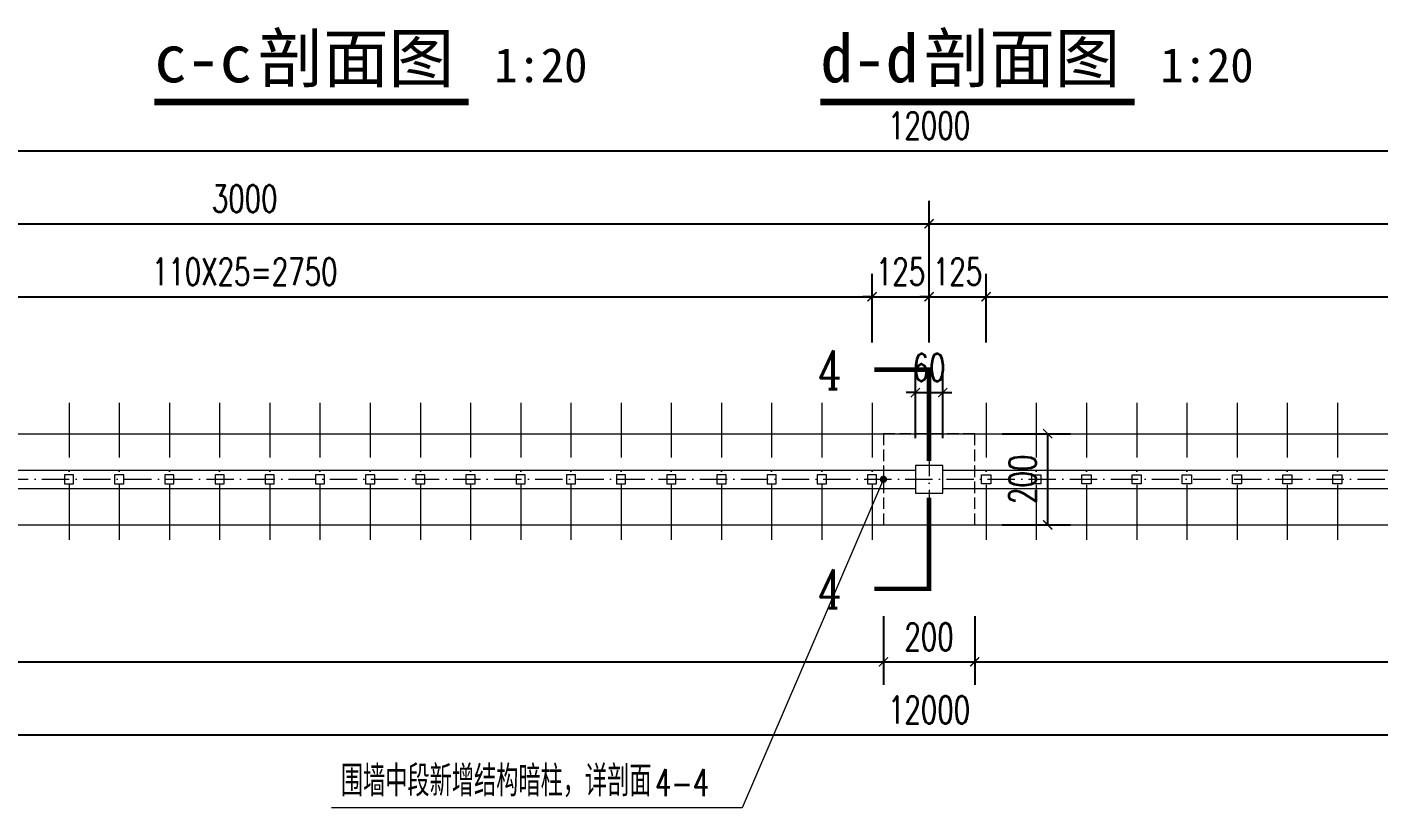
# Model space of a CAD drawing. Header units: millimetres. Extents: x 0 to 16820, y -11520 to 11880.
# Drawn here: x 6123 to 9086, y 8190 to 9901 of the extents above; entities that cross this region are included whole.
import ezdxf

# ---------------------------------------------------------------- set-up
doc = ezdxf.new("R2010")
doc.units = ezdxf.units.MM
doc.header["$LTSCALE"] = 1000
for name, pattern in [('ACAD_ISO10W100', [18, 12, -3, 0, -3]), ('CENTER', [2, 1.25, -0.25, 0.25, -0.25]), ('DASH', [0.35, 0.25, -0.1])]:
    doc.linetypes.add(name, pattern=pattern)
for name, color, linetype, lineweight in [('0-LA-轮廓线', 7, 'Continuous', 20), ('0-LA-轴线', 1, 'CENTER', 9), ('A-ANNO-DIMS', 3, 'Continuous', 13), ('A-ANNO-TEXT', 7, 'Continuous', 18), ('DIM_LEAD', 3, 'Continuous', 13), ('wall', 9, 'Continuous', 9)]:
    doc.layers.add(name, color=color, linetype=linetype, lineweight=lineweight)
doc.layers.add('DIM_SYMB', color=3, linetype='Continuous')
doc.layers.add('PUB_DIM', color=3, linetype='Continuous')
doc.styles.add('_TCH_DIM', font='SIMPLEX', dxfattribs={"bigfont": 'GBCBIG'})
doc.styles.add('_TCH_DIM_T3', font='SIMPLEX', dxfattribs={"width": 0.705882, "bigfont": 'GBCBIG'})
doc.styles.add('_TCH_LABEL', font='COMPLEX', dxfattribs={"bigfont": 'GBCBIG'})
doc.styles.add('黑体', font='simhei.ttf')
doc.dimstyles.new('_TCH_ARCH&&20', dxfattribs={"dimtxt": 59.5, "dimasz": 20, "dimexe": 50, "dimexo": 60, "dimgap": 25.25, "dimtad": 1, "dimdec": 0, "dimzin": 0, "dimdsep": 46, "dimtxsty": '_TCH_DIM_T3', "dimblk": 'ARCHTICK', "dimcen": 0.09, "dimclrt": 7, "dimazin": 2, "dimtfac": 1, "dimtdec": 0, "dimtix": 1, "dimtmove": 2, "dimatfit": 3, "dimfxl": 20, "dimtolj": 1, "dimtzin": 0, "dimarcsym": 0})

# ---------------------------------------------------------------- blocks, each defined once
blk = doc.blocks.new('_ArchTick')
at = {"color": 0, "linetype": 'ByBlock', "const_width": 0.15}
blk.add_lwpolyline([(-0.5, -0.5), (0.5, 0.5)], dxfattribs=at)
blk = doc.blocks.new('*D355')
at = {"layer": 'Defpoints', "color": 0, "transparency": 16777216}
for p in [(8200, 9010), (8360, 9010), (8200, 8810)]:
    blk.add_point(p, dxfattribs=at)
at = {"layer": 'PUB_DIM', "color": 0, "lineweight": -2, "transparency": 16777216}
for p, q in [((8260, 9010), (8410, 9010)), ((8360, 8810), (8360, 9010)), ((8260, 8810), (8410, 8810))]:
    blk.add_line(p, q, dxfattribs=at)
at = {"layer": 'PUB_DIM', "color": 0, "lineweight": -2, "transparency": 16777216, "xscale": 20, "yscale": 20, "zscale": 20}
for p, rotation in [((8360, 9010), 90), ((8360, 8810), 270)]:
    blk.add_blockref('_ArchTick', p, dxfattribs=dict(at, rotation=rotation))
at = {"layer": 'PUB_DIM', "color": 7, "transparency": 16777216, "insert": (8305, 8910), "char_height": 59.5, "attachment_point": 5, "rotation": 90, "style": '_TCH_DIM_T3'}
blk.add_mtext('\\A1;200', dxfattribs=at)
blk = doc.blocks.new('*D356')
at = {"layer": 'Defpoints', "color": 0, "transparency": 16777216}
for p in [(2100, 8670), (8000, 8670), (8000, 8510)]:
    blk.add_point(p, dxfattribs=at)
at = {"layer": 'PUB_DIM', "color": 0, "lineweight": -2, "transparency": 16777216}
for p, q in [((2100, 8610), (2100, 8460)), ((8000, 8610), (8000, 8460)), ((2100, 8510), (8000, 8510))]:
    blk.add_line(p, q, dxfattribs=at)
at = {"layer": 'PUB_DIM', "color": 0, "lineweight": -2, "transparency": 16777216, "xscale": 20, "yscale": 20, "zscale": 20, "rotation": 180}
blk.add_blockref('_ArchTick', (2100, 8510), dxfattribs=at)
at = {"layer": 'PUB_DIM', "color": 0, "lineweight": -2, "transparency": 16777216, "xscale": 20, "yscale": 20, "zscale": 20}
blk.add_blockref('_ArchTick', (8000, 8510), dxfattribs=at)
at = {"layer": 'PUB_DIM', "color": 7, "transparency": 16777216, "insert": (5050, 8565), "char_height": 59.5, "attachment_point": 5, "style": '_TCH_DIM_T3'}
blk.add_mtext('\\A1;5900', dxfattribs=at)
blk = doc.blocks.new('*D357')
at = {"layer": 'Defpoints', "color": 0, "transparency": 16777216}
for p in [(8000, 8670), (8200, 8670), (8200, 8510)]:
    blk.add_point(p, dxfattribs=at)
at = {"layer": 'PUB_DIM', "color": 0, "lineweight": -2, "transparency": 16777216}
for p, q in [((8000, 8610), (8000, 8460)), ((8200, 8610), (8200, 8460)), ((8000, 8510), (8200, 8510))]:
    blk.add_line(p, q, dxfattribs=at)
at = {"layer": 'PUB_DIM', "color": 0, "lineweight": -2, "transparency": 16777216, "xscale": 20, "yscale": 20, "zscale": 20, "rotation": 180}
blk.add_blockref('_ArchTick', (8000, 8510), dxfattribs=at)
at = {"layer": 'PUB_DIM', "color": 0, "lineweight": -2, "transparency": 16777216, "xscale": 20, "yscale": 20, "zscale": 20}
blk.add_blockref('_ArchTick', (8200, 8510), dxfattribs=at)
at = {"layer": 'PUB_DIM', "color": 7, "transparency": 16777216, "insert": (8100, 8565), "char_height": 59.5, "attachment_point": 5, "style": '_TCH_DIM_T3'}
blk.add_mtext('\\A1;200', dxfattribs=at)
blk = doc.blocks.new('*D358')
at = {"layer": 'Defpoints', "color": 0, "transparency": 16777216}
for p in [(8200, 8670), (14100, 8670), (14100, 8510)]:
    blk.add_point(p, dxfattribs=at)
at = {"layer": 'PUB_DIM', "color": 0, "lineweight": -2, "transparency": 16777216}
for p, q in [((8200, 8610), (8200, 8460)), ((14100, 8610), (14100, 8460)), ((8200, 8510), (14100, 8510))]:
    blk.add_line(p, q, dxfattribs=at)
at = {"layer": 'PUB_DIM', "color": 0, "lineweight": -2, "transparency": 16777216, "xscale": 20, "yscale": 20, "zscale": 20, "rotation": 180}
blk.add_blockref('_ArchTick', (8200, 8510), dxfattribs=at)
at = {"layer": 'PUB_DIM', "color": 0, "lineweight": -2, "transparency": 16777216, "xscale": 20, "yscale": 20, "zscale": 20}
blk.add_blockref('_ArchTick', (14100, 8510), dxfattribs=at)
at = {"layer": 'PUB_DIM', "color": 7, "transparency": 16777216, "insert": (11150, 8565), "char_height": 59.5, "attachment_point": 5, "style": '_TCH_DIM_T3'}
blk.add_mtext('\\A1;5900', dxfattribs=at)
blk = doc.blocks.new('*D360')
at = {"layer": 'Defpoints', "color": 0, "transparency": 16777216}
for p in [(2100, 8670), (14100, 8670), (14100, 8350)]:
    blk.add_point(p, dxfattribs=at)
at = {"layer": 'PUB_DIM', "color": 0, "lineweight": -2, "transparency": 16777216}
for p, q in [((2100, 8610), (2100, 8300)), ((14100, 8610), (14100, 8300)), ((2100, 8350), (14100, 8350))]:
    blk.add_line(p, q, dxfattribs=at)
at = {"layer": 'PUB_DIM', "color": 0, "lineweight": -2, "transparency": 16777216, "xscale": 20, "yscale": 20, "zscale": 20, "rotation": 180}
blk.add_blockref('_ArchTick', (2100, 8350), dxfattribs=at)
at = {"layer": 'PUB_DIM', "color": 0, "lineweight": -2, "transparency": 16777216, "xscale": 20, "yscale": 20, "zscale": 20}
blk.add_blockref('_ArchTick', (14100, 8350), dxfattribs=at)
at = {"layer": 'PUB_DIM', "color": 7, "transparency": 16777216, "insert": (8100, 8405), "char_height": 59.5, "attachment_point": 5, "style": '_TCH_DIM_T3'}
blk.add_mtext('\\A1;12000', dxfattribs=at)
blk = doc.blocks.new('*D363')
at = {"layer": 'Defpoints', "color": 0, "transparency": 16777216}
for p in [(8130, 9100), (8070, 8940), (8130, 8940)]:
    blk.add_point(p, dxfattribs=at)
at = {"layer": 'PUB_DIM', "color": 0, "lineweight": -2, "transparency": 16777216}
for p, q in [((8070, 9000), (8070, 9150)), ((8130, 9000), (8130, 9150)), ((8070, 9100), (8050, 9100)), ((8070, 9100), (8130, 9100)), ((8130, 9100), (8150, 9100))]:
    blk.add_line(p, q, dxfattribs=at)
at = {"layer": 'PUB_DIM', "color": 0, "lineweight": -2, "transparency": 16777216, "xscale": 20, "yscale": 20, "zscale": 20}
blk.add_blockref('_ArchTick', (8070, 9100), dxfattribs=at)
at = {"layer": 'PUB_DIM', "color": 0, "lineweight": -2, "transparency": 16777216, "xscale": 20, "yscale": 20, "zscale": 20, "rotation": 180}
blk.add_blockref('_ArchTick', (8130, 9100), dxfattribs=at)
at = {"layer": 'PUB_DIM', "color": 7, "transparency": 16777216, "insert": (8100, 9155), "char_height": 59.5, "attachment_point": 5, "style": '_TCH_DIM_T3'}
blk.add_mtext('\\A1;60', dxfattribs=at)
blk = doc.blocks.new('*D391')
at = {"layer": 'A-ANNO-DIMS', "color": 0, "lineweight": -2, "transparency": 16777216}
for p, q in [((5225, 9210), (5225, 9360)), ((7975, 9210), (7975, 9360)), ((5225, 9310), (7975, 9310))]:
    blk.add_line(p, q, dxfattribs=at)
at = {"layer": 'Defpoints', "color": 0, "transparency": 16777216}
for p in [(7975, 9310), (5225, 9150), (7975, 9150)]:
    blk.add_point(p, dxfattribs=at)
at = {"layer": 'A-ANNO-DIMS', "color": 0, "lineweight": -2, "transparency": 16777216, "xscale": 20, "yscale": 20, "zscale": 20, "rotation": 180}
blk.add_blockref('_ArchTick', (5225, 9310), dxfattribs=at)
at = {"layer": 'A-ANNO-DIMS', "color": 0, "lineweight": -2, "transparency": 16777216, "xscale": 20, "yscale": 20, "zscale": 20}
blk.add_blockref('_ArchTick', (7975, 9310), dxfattribs=at)
at = {"layer": 'A-ANNO-DIMS', "color": 7, "transparency": 16777216, "insert": (6600, 9365), "char_height": 59.5, "attachment_point": 5, "style": '_TCH_DIM_T3'}
blk.add_mtext('\\A1;110X25=2750', dxfattribs=at)
blk = doc.blocks.new('*D392')
at = {"layer": 'A-ANNO-DIMS', "color": 0, "lineweight": -2, "transparency": 16777216}
for p, q in [((7975, 9210), (7975, 9360)), ((8100, 9210), (8100, 9360)), ((7975, 9310), (7955, 9310)), ((7975, 9310), (8100, 9310)), ((8100, 9310), (8120, 9310))]:
    blk.add_line(p, q, dxfattribs=at)
at = {"layer": 'Defpoints', "color": 0, "transparency": 16777216}
for p in [(8100, 9310), (7975, 9150), (8100, 9150)]:
    blk.add_point(p, dxfattribs=at)
at = {"layer": 'A-ANNO-DIMS', "color": 0, "lineweight": -2, "transparency": 16777216, "xscale": 20, "yscale": 20, "zscale": 20}
blk.add_blockref('_ArchTick', (7975, 9310), dxfattribs=at)
at = {"layer": 'A-ANNO-DIMS', "color": 0, "lineweight": -2, "transparency": 16777216, "xscale": 20, "yscale": 20, "zscale": 20, "rotation": 180}
blk.add_blockref('_ArchTick', (8100, 9310), dxfattribs=at)
at = {"layer": 'A-ANNO-DIMS', "color": 7, "transparency": 16777216, "insert": (8037.5, 9365), "char_height": 59.5, "attachment_point": 5, "style": '_TCH_DIM_T3'}
blk.add_mtext('\\A1;125', dxfattribs=at)
blk = doc.blocks.new('*D393')
at = {"layer": 'A-ANNO-DIMS', "color": 0, "lineweight": -2, "transparency": 16777216}
for p, q in [((8100, 9210), (8100, 9360)), ((8225, 9210), (8225, 9360)), ((8100, 9310), (8080, 9310)), ((8100, 9310), (8225, 9310)), ((8225, 9310), (8245, 9310))]:
    blk.add_line(p, q, dxfattribs=at)
at = {"layer": 'Defpoints', "color": 0, "transparency": 16777216}
for p in [(8225, 9310), (8100, 9150), (8225, 9150)]:
    blk.add_point(p, dxfattribs=at)
at = {"layer": 'A-ANNO-DIMS', "color": 0, "lineweight": -2, "transparency": 16777216, "xscale": 20, "yscale": 20, "zscale": 20}
blk.add_blockref('_ArchTick', (8100, 9310), dxfattribs=at)
at = {"layer": 'A-ANNO-DIMS', "color": 0, "lineweight": -2, "transparency": 16777216, "xscale": 20, "yscale": 20, "zscale": 20, "rotation": 180}
blk.add_blockref('_ArchTick', (8225, 9310), dxfattribs=at)
at = {"layer": 'A-ANNO-DIMS', "color": 7, "transparency": 16777216, "insert": (8162.5, 9365), "char_height": 59.5, "attachment_point": 5, "style": '_TCH_DIM_T3'}
blk.add_mtext('\\A1;125', dxfattribs=at)
blk = doc.blocks.new('*D394')
at = {"layer": 'A-ANNO-DIMS', "color": 0, "lineweight": -2, "transparency": 16777216}
for p, q in [((8225, 9210), (8225, 9360)), ((10975, 9210), (10975, 9360)), ((8225, 9310), (10975, 9310))]:
    blk.add_line(p, q, dxfattribs=at)
at = {"layer": 'Defpoints', "color": 0, "transparency": 16777216}
for p in [(10975, 9310), (8225, 9150), (10975, 9150)]:
    blk.add_point(p, dxfattribs=at)
at = {"layer": 'A-ANNO-DIMS', "color": 0, "lineweight": -2, "transparency": 16777216, "xscale": 20, "yscale": 20, "zscale": 20, "rotation": 180}
blk.add_blockref('_ArchTick', (8225, 9310), dxfattribs=at)
at = {"layer": 'A-ANNO-DIMS', "color": 0, "lineweight": -2, "transparency": 16777216, "xscale": 20, "yscale": 20, "zscale": 20}
blk.add_blockref('_ArchTick', (10975, 9310), dxfattribs=at)
at = {"layer": 'A-ANNO-DIMS', "color": 7, "transparency": 16777216, "insert": (9600, 9365), "char_height": 59.5, "attachment_point": 5, "style": '_TCH_DIM_T3'}
blk.add_mtext('\\A1;110X25=2750', dxfattribs=at)
blk = doc.blocks.new('*D399')
at = {"layer": 'A-ANNO-DIMS', "color": 0, "lineweight": -2, "transparency": 16777216}
for p, q in [((5100, 9210), (5100, 9520)), ((8100, 9210), (8100, 9520)), ((5100, 9470), (8100, 9470))]:
    blk.add_line(p, q, dxfattribs=at)
at = {"layer": 'Defpoints', "color": 0, "transparency": 16777216}
for p in [(8100, 9470), (5100, 9150), (8100, 9150)]:
    blk.add_point(p, dxfattribs=at)
at = {"layer": 'A-ANNO-DIMS', "color": 0, "lineweight": -2, "transparency": 16777216, "xscale": 20, "yscale": 20, "zscale": 20, "rotation": 180}
blk.add_blockref('_ArchTick', (5100, 9470), dxfattribs=at)
at = {"layer": 'A-ANNO-DIMS', "color": 0, "lineweight": -2, "transparency": 16777216, "xscale": 20, "yscale": 20, "zscale": 20}
blk.add_blockref('_ArchTick', (8100, 9470), dxfattribs=at)
at = {"layer": 'A-ANNO-DIMS', "color": 7, "transparency": 16777216, "insert": (6600, 9525), "char_height": 59.5, "attachment_point": 5, "style": '_TCH_DIM_T3'}
blk.add_mtext('\\A1;3000', dxfattribs=at)
blk = doc.blocks.new('*D400')
at = {"layer": 'A-ANNO-DIMS', "color": 0, "lineweight": -2, "transparency": 16777216}
for p, q in [((8100, 9210), (8100, 9520)), ((11100, 9210), (11100, 9520)), ((8100, 9470), (11100, 9470))]:
    blk.add_line(p, q, dxfattribs=at)
at = {"layer": 'Defpoints', "color": 0, "transparency": 16777216}
for p in [(11100, 9470), (8100, 9150), (11100, 9150)]:
    blk.add_point(p, dxfattribs=at)
at = {"layer": 'A-ANNO-DIMS', "color": 0, "lineweight": -2, "transparency": 16777216, "xscale": 20, "yscale": 20, "zscale": 20, "rotation": 180}
blk.add_blockref('_ArchTick', (8100, 9470), dxfattribs=at)
at = {"layer": 'A-ANNO-DIMS', "color": 0, "lineweight": -2, "transparency": 16777216, "xscale": 20, "yscale": 20, "zscale": 20}
blk.add_blockref('_ArchTick', (11100, 9470), dxfattribs=at)
at = {"layer": 'A-ANNO-DIMS', "color": 7, "transparency": 16777216, "insert": (9600, 9525), "char_height": 59.5, "attachment_point": 5, "style": '_TCH_DIM_T3'}
blk.add_mtext('\\A1;3000', dxfattribs=at)
blk = doc.blocks.new('*D403')
at = {"layer": 'A-ANNO-DIMS', "color": 0, "lineweight": -2, "transparency": 16777216}
for p, q in [((2100, 9210), (2100, 9680)), ((14100, 9210), (14100, 9680)), ((2100, 9630), (14100, 9630))]:
    blk.add_line(p, q, dxfattribs=at)
at = {"layer": 'Defpoints', "color": 0, "transparency": 16777216}
for p in [(14100, 9630), (2100, 9150), (14100, 9150)]:
    blk.add_point(p, dxfattribs=at)
at = {"layer": 'A-ANNO-DIMS', "color": 0, "lineweight": -2, "transparency": 16777216, "xscale": 20, "yscale": 20, "zscale": 20, "rotation": 180}
blk.add_blockref('_ArchTick', (2100, 9630), dxfattribs=at)
at = {"layer": 'A-ANNO-DIMS', "color": 0, "lineweight": -2, "transparency": 16777216, "xscale": 20, "yscale": 20, "zscale": 20}
blk.add_blockref('_ArchTick', (14100, 9630), dxfattribs=at)
at = {"layer": 'A-ANNO-DIMS', "color": 7, "transparency": 16777216, "insert": (8100, 9685), "char_height": 59.5, "attachment_point": 5, "style": '_TCH_DIM_T3'}
blk.add_mtext('\\A1;12000', dxfattribs=at)

msp = doc.modelspace()

# ---------------------------------------------------------------- linework, layer by layer
at = {"layer": '0-LA-轮廓线'}
for points in [[(2100.01115, 9009.9969), (14100.01115, 9009.9969)], [(5130.01115, 8929.9969), (8070.01115, 8929.9969)], [(8130.01115, 8929.9969), (11070.01115, 8929.9969)], [(5130.01115, 8889.9969), (8070.01115, 8889.9969)], [(8130.01115, 8889.9969), (11070.01115, 8889.9969)], [(2100.01115, 8809.9969), (14100.01115, 8809.9969)]]:
    msp.add_lwpolyline(points, dxfattribs=at)
for points in [[(6205.01115, 8899.9969), (6225.01115, 8899.9969), (6225.01115, 8919.9969), (6205.01115, 8919.9969)], [(6315.01115, 8899.9969), (6335.01115, 8899.9969), (6335.01115, 8919.9969), (6315.01115, 8919.9969)], [(6425.01115, 8899.9969), (6445.01115, 8899.9969), (6445.01115, 8919.9969), (6425.01115, 8919.9969)], [(6535.01115, 8899.9969), (6555.01115, 8899.9969), (6555.01115, 8919.9969), (6535.01115, 8919.9969)], [(6645.01115, 8899.9969), (6665.01115, 8899.9969), (6665.01115, 8919.9969), (6645.01115, 8919.9969)], [(6755.01115, 8899.9969), (6775.01115, 8899.9969), (6775.01115, 8919.9969), (6755.01115, 8919.9969)], [(6865.01115, 8899.9969), (6885.01115, 8899.9969), (6885.01115, 8919.9969), (6865.01115, 8919.9969)], [(6975.01115, 8899.9969), (6995.01115, 8899.9969), (6995.01115, 8919.9969), (6975.01115, 8919.9969)], [(7085.01115, 8899.9969), (7105.01115, 8899.9969), (7105.01115, 8919.9969), (7085.01115, 8919.9969)], [(7195.01115, 8899.9969), (7215.01115, 8899.9969), (7215.01115, 8919.9969), (7195.01115, 8919.9969)], [(7305.01115, 8899.9969), (7325.01115, 8899.9969), (7325.01115, 8919.9969), (7305.01115, 8919.9969)], [(7415.01115, 8899.9969), (7435.01115, 8899.9969), (7435.01115, 8919.9969), (7415.01115, 8919.9969)], [(7525.01115, 8899.9969), (7545.01115, 8899.9969), (7545.01115, 8919.9969), (7525.01115, 8919.9969)], [(7635.01115, 8899.9969), (7655.01115, 8899.9969), (7655.01115, 8919.9969), (7635.01115, 8919.9969)], [(7745.01115, 8899.9969), (7765.01115, 8899.9969), (7765.01115, 8919.9969), (7745.01115, 8919.9969)], [(7855.01115, 8899.9969), (7875.01115, 8899.9969), (7875.01115, 8919.9969), (7855.01115, 8919.9969)], [(7965.01115, 8899.9969), (7985.01115, 8899.9969), (7985.01115, 8919.9969), (7965.01115, 8919.9969)], [(8070.01115, 8879.9969), (8130.01115, 8879.9969), (8130.01115, 8939.9969), (8070.01115, 8939.9969)], [(8235.01115, 8899.9969), (8215.01115, 8899.9969), (8215.01115, 8919.9969), (8235.01115, 8919.9969)], [(8345.01115, 8899.9969), (8325.01115, 8899.9969), (8325.01115, 8919.9969), (8345.01115, 8919.9969)], [(8455.01115, 8899.9969), (8435.01115, 8899.9969), (8435.01115, 8919.9969), (8455.01115, 8919.9969)], [(8565.01115, 8899.9969), (8545.01115, 8899.9969), (8545.01115, 8919.9969), (8565.01115, 8919.9969)], [(8675.01115, 8899.9969), (8655.01115, 8899.9969), (8655.01115, 8919.9969), (8675.01115, 8919.9969)], [(8785.01115, 8899.9969), (8765.01115, 8899.9969), (8765.01115, 8919.9969), (8785.01115, 8919.9969)], [(8895.01115, 8899.9969), (8875.01115, 8899.9969), (8875.01115, 8919.9969), (8895.01115, 8919.9969)], [(9005.01115, 8899.9969), (8985.01115, 8899.9969), (8985.01115, 8919.9969), (9005.01115, 8919.9969)]]:
    msp.add_lwpolyline(points, close=True, dxfattribs=at)
at = {"layer": '0-LA-轴线', "linetype": 'ACAD_ISO10W100', "ltscale": 0.01}
for points in [[(6215.01115, 9077.83596), (6215.01115, 8775.88576)], [(6325.01115, 9077.83596), (6325.01115, 8775.88576)], [(6435.01115, 9077.83596), (6435.01115, 8775.88576)], [(6545.01115, 9077.83596), (6545.01115, 8775.88576)], [(6655.01115, 9077.83596), (6655.01115, 8775.88576)], [(6765.01115, 9077.83596), (6765.01115, 8775.88576)], [(6875.01115, 9077.83596), (6875.01115, 8775.88576)], [(6985.01115, 9077.83596), (6985.01115, 8775.88576)], [(7095.01115, 9077.83596), (7095.01115, 8775.88576)], [(7205.01115, 9077.83596), (7205.01115, 8775.88576)], [(7315.01115, 9077.83596), (7315.01115, 8775.88576)], [(7425.01115, 9077.83596), (7425.01115, 8775.88576)], [(7535.01115, 9077.83596), (7535.01115, 8775.88576)], [(7645.01115, 9077.83596), (7645.01115, 8775.88576)], [(7755.01115, 9077.83596), (7755.01115, 8775.88576)], [(7865.01115, 9077.83596), (7865.01115, 8775.88576)], [(7975.01115, 9077.83596), (7975.01115, 8775.88576)], [(8225.01115, 9077.83596), (8225.01115, 8775.88576)], [(8335.01115, 9077.83596), (8335.01115, 8775.88576)], [(8445.01115, 9077.83596), (8445.01115, 8775.88576)], [(8555.01115, 9077.83596), (8555.01115, 8775.88576)], [(8665.01115, 9077.83596), (8665.01115, 8775.88576)], [(8775.01115, 9077.83596), (8775.01115, 8775.88576)], [(8885.01115, 9077.83596), (8885.01115, 8775.88576)], [(8995.01115, 9077.83596), (8995.01115, 8775.88576)]]:
    msp.add_lwpolyline(points, dxfattribs=at)
at = {"layer": '0-LA-轴线', "linetype": 'ACAD_ISO10W100', "ltscale": 0.005}
for points in [[(8100.01115, 9066.83596), (8100.01115, 8766.88576)], [(1020.01115, 8909.9969), (15070.01115, 8909.9969)]]:
    msp.add_lwpolyline(points, dxfattribs=at)
at = {"layer": 'A-ANNO-TEXT', "const_width": 14}
for points in [[(6401.89759, 9736.6388), (7090.91025, 9736.6388)], [(7861.89759, 9736.6388), (8550.91025, 9736.6388)]]:
    msp.add_lwpolyline(points, dxfattribs=at)
at = {"layer": 'DIM_LEAD'}
for p, q in [((8000.01115, 8909.9969), (7690.01115, 8189.9969)), ((7690.01115, 8189.9969), (6790.01115, 8189.9969))]:
    msp.add_line(p, q, dxfattribs=at)
at = {"layer": 'DIM_LEAD', "const_width": 8}
msp.add_lwpolyline([(8001.59298, 8913.67083, 1), (7998.42931, 8906.32296, 1)], format="xyb", close=True, dxfattribs=at)
at = {"layer": 'DIM_SYMB', "const_width": 10}
for points in [[(7980.01115, 9149.9969), (8100.01115, 9149.9969), (8100.01115, 8949.9969)], [(8100.01115, 8869.9969), (8100.01115, 8669.9969), (7980.01115, 8669.9969)]]:
    msp.add_lwpolyline(points, dxfattribs=at)
at = {"layer": 'wall', "linetype": 'DASH', "ltscale": 0.1}
msp.add_lwpolyline([(8000.01115, 9009.9969), (8000.01115, 8809.9969), (8200.01115, 8809.9969), (8200.01115, 9009.9969)], close=True, dxfattribs=at)

# ---------------------------------------------------------------- texts
at = {"layer": 'A-ANNO-TEXT', "color": 7, "style": '黑体'}
for s, height, p in [('剖面图', 105.147679, (6628.73303, 9779.99745)), ('剖面图', 105.147679, (8088.73303, 9779.99745)), ('d-d', 105.147679, (7861.89759, 9779.99745)), ('c-c', 105.147679, (6401.89759, 9779.99745)), ('1:20', 75.105485, (7146.91025, 9779.99745)), ('1:20', 75.105485, (8606.91025, 9779.99745))]:
    msp.add_text(s, height=height, dxfattribs=at).set_placement(p)
at = {"layer": 'DIM_LEAD', "color": 7, "style": '_TCH_DIM'}
msp.add_text('围墙中段新增结构暗柱，详剖面', height=67.5177305, dxfattribs=at).set_placement((6811.01115, 8215.46498))
at = {"layer": 'DIM_LEAD', "color": 7, "style": '_TCH_DIM', "width": 0.705882}
msp.add_text('4-4', height=59.5, dxfattribs=at).set_placement((7499.09625, 8215.46498))
at = {"layer": 'DIM_SYMB', "color": 7, "style": '_TCH_LABEL', "width": 0.705882}
for p in [(7857.154, 9107.4969), (7857.154, 8627.4969)]:
    msp.add_text('4', height=85, dxfattribs=at).set_placement(p)

# ---------------------------------------------------------------- dimensions: what is measured, and where the dimension line sits
at = {"layer": 'A-ANNO-DIMS'}
for p1, p2, distance, picture, middle in [((2100.01115, 9149.9969), (14100.01115, 9149.9969), 480, '*D403', (8100.01115, 9684.9969)), ((5100.01115, 9149.9969), (8100.01115, 9149.9969), 320, '*D399', (6600.01115, 9524.9969)), ((8100.01115, 9149.9969), (11100.01115, 9149.9969), 320, '*D400', (9600.01115, 9524.9969)), ((7975.01115, 9149.9969), (8100.01115, 9149.9969), 160, '*D392', (8037.51115, 9364.9969)), ((8100.01115, 9149.9969), (8225.01115, 9149.9969), 160, '*D393', (8162.51115, 9364.9969))]:
    dim = msp.add_aligned_dim(p1=p1, p2=p2, distance=distance, dimstyle='_TCH_ARCH&&20', dxfattribs=at)
    dim.commit()
    dim.dimension.update_dxf_attribs({"geometry": picture, "text_midpoint": middle})
for p1, p2, picture, middle in [((5225.01115, 9149.9969), (7975.01115, 9149.9969), '*D391', (6600.01115, 9364.9969)), ((8225.01115, 9149.9969), (10975.01115, 9149.9969), '*D394', (9600.01115, 9364.9969))]:
    dim = msp.add_aligned_dim(p1=p1, p2=p2, distance=160, text='110X25=2750', dimstyle='_TCH_ARCH&&20', dxfattribs=at)
    dim.commit()
    dim.dimension.update_dxf_attribs({"geometry": picture, "text_midpoint": middle})
at = {"layer": 'PUB_DIM'}
for p1, p2, distance, picture, middle in [((8070.01115, 8939.9969), (8130.01115, 8939.9969), 160, '*D363', (8100.01115, 9154.9969)), ((8200.01115, 8809.9969), (8200.01115, 9009.9969), -160, '*D355', (8305.01115, 8909.9969)), ((2100.01115, 8669.9969), (8000.01115, 8669.9969), -160, '*D356', (5050.01115, 8564.9969)), ((2100.01115, 8669.9969), (14100.01115, 8669.9969), -320, '*D360', (8100.01115, 8404.9969)), ((8000.01115, 8669.9969), (8200.01115, 8669.9969), -160, '*D357', (8100.01115, 8564.9969)), ((8200.01115, 8669.9969), (14100.01115, 8669.9969), -160, '*D358', (11150.01115, 8564.9969))]:
    dim = msp.add_aligned_dim(p1=p1, p2=p2, distance=distance, dimstyle='_TCH_ARCH&&20', dxfattribs=at)
    dim.commit()
    dim.dimension.update_dxf_attribs({"geometry": picture, "text_midpoint": middle})

doc.saveas('drawing.dxf')
